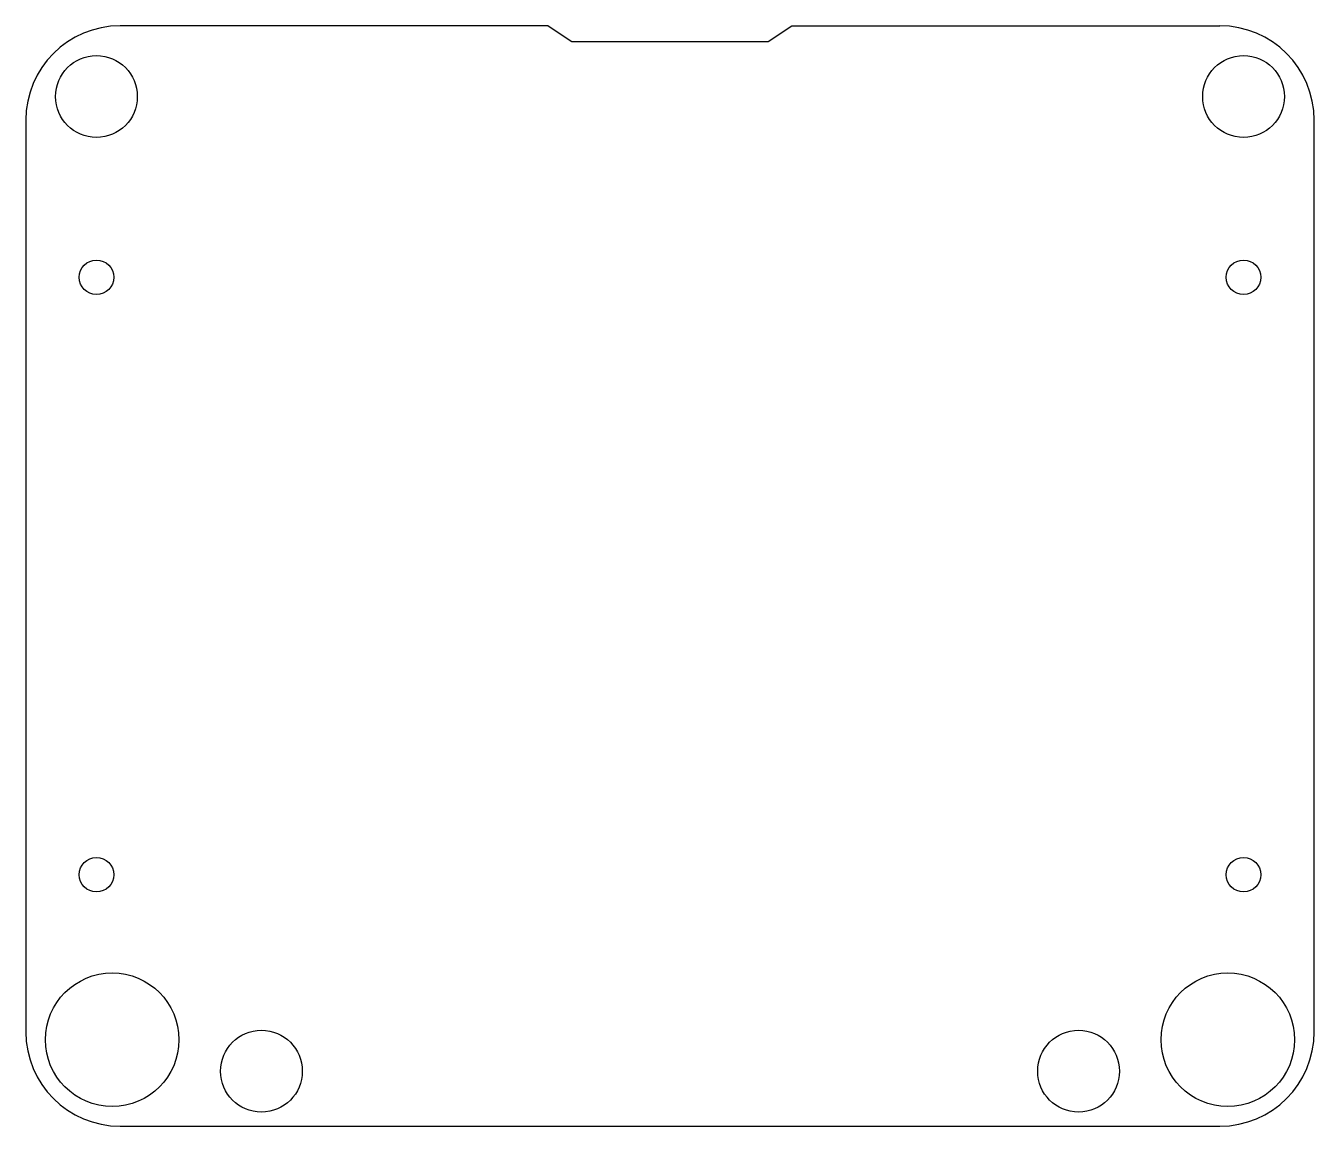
# Model space of a CAD drawing. Header units: millimetres. Extents: x -41 to 41, y -35 to 35.
import ezdxf

# ---------------------------------------------------------------- set-up
doc = ezdxf.new("R2010")
doc.units = ezdxf.units.MM
doc.layers.add('Sketch', color=7, linetype='CONTINUOUS')

msp = doc.modelspace()

# ---------------------------------------------------------------- linework, layer by layer
at = {"layer": 'Sketch'}
for p, q in [((-7.75, 35), (-35, 35)), ((-7.75, 35), (-6.25, 34)), ((6.25, 34), (7.75, 35)), ((7.75, 35), (35, 35)), ((-6.25, 34), (6.25, 34)), ((-41, 29), (-41, -29)), ((41, -29), (41, 29)), ((-35, -35), (35, -35))]:
    msp.add_line(p, q, dxfattribs=at)
for centre, radius in [((-36.5, 30.5), 2.6), ((36.5, 30.5), 2.6), ((-36.5, 19), 1.1), ((36.5, 19), 1.1), ((-36.5, -19), 1.1), ((36.5, -19), 1.1), ((-35.5, -29.5), 4.25), ((35.5, -29.5), 4.25), ((-26, -31.5), 2.6), ((26, -31.5), 2.6)]:
    msp.add_circle(centre, radius, dxfattribs=at)
for centre, start, end in [((-35, 29), 90, 180), ((35, 29), 0, 90), ((-35, -29), -180, -90), ((35, -29), -90, 0)]:
    msp.add_arc(centre, 6, start, end, dxfattribs=at)

doc.saveas('drawing.dxf')
